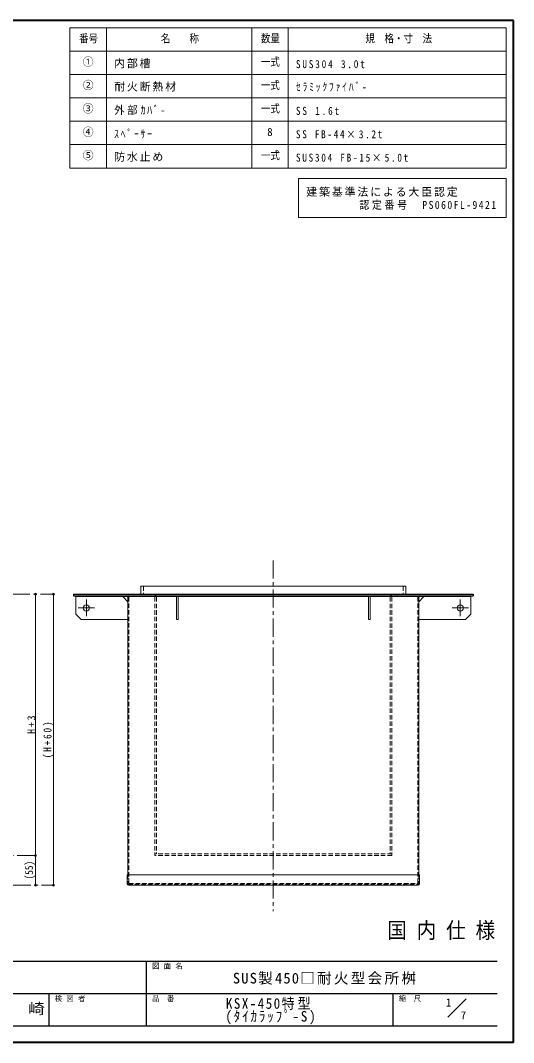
# Model space of a CAD drawing. Units: millimetres, scale not verified. Extents: x -1480 to 1355, y -979 to 988.
# Drawn here: x 406 to 1355, y -979 to 988 of the extents above; entities that cross this region are included whole.
import ezdxf
from ezdxf.enums import TextEntityAlignment as Align

# ---------------------------------------------------------------- set-up
doc = ezdxf.new("R2010")
doc.units = ezdxf.units.MM
doc.header["$LTSCALE"] = 7
doc.header["$PDMODE"] = 32
doc.header["$PDSIZE"] = 3.5
doc.linetypes.add('CHAIN1', pattern=[8, 5, -1, 1, -1])
doc.linetypes.add('DASHED1', pattern=[1.8, 1.2, -0.6])
doc.layers.add('0-0_ﾚｲﾔ1', color=4, linetype='Continuous', lineweight=9)
doc.layers.add('0-8_ﾚｲﾔ9', color=7, linetype='Continuous')
doc.styles.add('ＭＳ ゴシック', font='')
doc.styles.get('ＭＳ ゴシック').set_extended_font_data('MS Gothic')

msp = doc.modelspace()

# ---------------------------------------------------------------- linework, layer by layer
at = {"layer": '0-0_ﾚｲﾔ1', "color": 1, "lineweight": 40}
for p, q in [((1355.255, 987.955), (-1479.745, 987.955)), ((1355.255, -979.045), (1355.255, 987.955)), ((1355.255, -979.045), (-1479.745, -979.045))]:
    msp.add_line(p, q, dxfattribs=at)
at = {"layer": '0-0_ﾚｲﾔ1', "color": 3, "lineweight": 18}
for p, q in [((501.255, 703.955), (501.255, 973.955)), ((1341.255, 973.955), (501.255, 973.955)), ((571.255, 703.955), (571.255, 973.955)), ((851.255, 703.955), (851.255, 973.955)), ((921.255, 703.955), (921.255, 973.955)), ((1341.255, 703.955), (1341.255, 973.955)), ((1341.255, 928.955), (501.255, 928.955)), ((1341.255, 883.955), (501.255, 883.955)), ((1341.255, 838.955), (501.255, 838.955)), ((1341.255, 793.955), (501.255, 793.955)), ((1341.255, 748.955), (501.255, 748.955)), ((1341.255, 703.955), (501.255, 703.955)), ((941.255, 683.955), (941.255, 608.955)), ((1341.255, 683.955), (941.255, 683.955)), ((1341.255, 683.955), (1341.255, 608.955)), ((1341.255, 608.955), (941.255, 608.955))]:
    msp.add_line(p, q, dxfattribs=at)
at = {"layer": '0-0_ﾚｲﾔ1', "linetype": 'CHAIN1'}
for p, q in [((892.755, -51.045), (892.755, -726.045)), ((332.755, -116.045), (469.755, -116.045)), ((532.755, -158.645), (532.755, -126.645)), ((1252.755, -158.645), (1252.755, -126.645)), ((516.755, -142.645), (548.755, -142.645)), ((1268.755, -142.645), (1236.755, -142.645)), ((175.755, -619.045), (434.755, -619.045)), ((222.755, -676.045), (469.755, -676.045))]:
    msp.add_line(p, q, dxfattribs=at)
at = {"layer": '0-0_ﾚｲﾔ1'}
for p, q in [((434.755, -619.045), (434.755, -116.045)), ((469.755, -676.045), (469.755, -116.045)), ((512.755, -120.645), (512.755, -154.645)), ((612.755, -130.645), (602.755, -120.645)), ((1172.755, -130.645), (1182.755, -120.645)), ((1272.755, -120.645), (1272.755, -154.645)), ((512.755, -154.645), (522.755, -164.645)), ((1272.755, -154.645), (1262.755, -164.645)), ((522.755, -164.645), (612.755, -164.645)), ((1262.755, -164.645), (1172.755, -164.645)), ((434.755, -619.045), (434.755, -676.045))]:
    msp.add_line(p, q, dxfattribs=at)
at = {"layer": '0-0_ﾚｲﾔ1', "color": 5, "lineweight": 25}
for p, q in [((507.755, -116.045), (1277.755, -116.045)), ((507.755, -116.045), (507.755, -119.045)), ((1277.755, -116.045), (1277.755, -119.045)), ((507.755, -119.045), (1277.755, -119.045))]:
    msp.add_line(p, q, dxfattribs=at)
at = {"layer": '0-0_ﾚｲﾔ1', "color": 7, "lineweight": 18}
for p, q in [((1147.755, -101.045), (637.755, -101.045)), ((637.755, -101.045), (637.755, -116.045)), ((1147.755, -101.045), (1147.755, -116.045)), ((512.755, -119.045), (512.755, -120.645)), ((512.755, -120.645), (1272.755, -120.645)), ((612.755, -122.245), (612.755, -656.045)), ((706.155, -120.645), (706.155, -164.645)), ((709.355, -120.645), (709.355, -164.645)), ((1076.155, -120.645), (1076.155, -164.645)), ((1079.355, -120.645), (1079.355, -164.645)), ((1172.755, -122.245), (1172.755, -656.045)), ((1272.755, -119.045), (1272.755, -120.645)), ((706.155, -164.645), (709.355, -164.645)), ((1079.355, -164.645), (1076.155, -164.645)), ((1174.355, -656.045), (611.155, -656.045)), ((611.155, -673.445), (611.155, -656.045)), ((1174.355, -673.445), (1174.355, -656.045)), ((613.755, -676.045), (1171.755, -676.045)), ((1228.399, -930.401), (1263.755, -895.045))]:
    msp.add_line(p, q, dxfattribs=at)
at = {"layer": '0-0_ﾚｲﾔ1', "linetype": 'DASHED1'}
for p, q in [((642.755, -101.045), (642.755, -116.045)), ((1142.755, -101.045), (1142.755, -116.045)), ((614.355, -671.845), (614.355, -122.245)), ((664.755, -122.045), (664.755, -619.045)), ((667.755, -122.045), (667.755, -616.045)), ((1117.755, -122.045), (1117.755, -616.045)), ((1120.755, -122.045), (1120.755, -619.045)), ((1171.155, -671.845), (1171.155, -122.245)), ((1120.755, -616.045), (664.755, -616.045)), ((1120.755, -619.045), (664.755, -619.045)), ((612.755, -656.045), (612.755, -673.445)), ((1172.755, -656.045), (1172.755, -673.445)), ((613.755, -674.445), (1171.755, -674.445)), ((615.355, -672.845), (1170.155, -672.845)), ((632.755, -672.845), (632.755, -674.445)), ((1152.755, -672.845), (1152.755, -674.445))]:
    msp.add_line(p, q, dxfattribs=at)
at = {"layer": '0-0_ﾚｲﾔ1', "color": 6, "lineweight": 25}
for p, q in [((-1448.245, -822.545), (1323.755, -822.545)), ((648.755, -947.545), (648.755, -822.545)), ((1323.755, -885.045), (-101.245, -885.045)), ((461.255, -947.545), (461.255, -885.045)), ((1123.755, -947.545), (1123.755, -885.045)), ((1323.755, -947.545), (-1448.245, -947.545))]:
    msp.add_line(p, q, dxfattribs=at)
at = {"layer": '0-0_ﾚｲﾔ1'}
for centre in [(532.755, -142.645), (1252.755, -142.645)]:
    msp.add_circle(centre, 6, dxfattribs=at)
at = {"layer": '0-0_ﾚｲﾔ1', "linetype": 'DASHED1'}
for centre, radius, start, end in [((661.755, -122.045), 6, 0, 90), ((1123.755, -122.045), 6, 90, 180), ((611.155, -122.245), 3.2, 0, 90), ((661.755, -122.045), 3, 0, 90), ((1123.755, -122.045), 3, 90, 180), ((1174.355, -122.245), 3.2, 90, 180), ((615.355, -671.845), 2.6, 180, 270), ((613.755, -673.445), 1, 180, 270), ((615.355, -671.845), 1, 180, 270), ((1170.155, -671.845), 2.6, 270, 0), ((1170.155, -671.845), 1, 270, 0), ((1171.755, -673.445), 1, 270, 0)]:
    msp.add_arc(centre, radius, start, end, dxfattribs=at)
at = {"layer": '0-0_ﾚｲﾔ1', "color": 7, "lineweight": 18}
for centre, radius, start, end in [((611.155, -122.245), 1.6, 0, 90), ((1174.355, -122.245), 1.6, 90, 180), ((613.755, -673.445), 2.6, 180, 270), ((1171.755, -673.445), 2.6, 270, 0)]:
    msp.add_arc(centre, radius, start, end, dxfattribs=at)
at = {"layer": '0-0_ﾚｲﾔ1'}
for p in [(434.755, -116.045), (469.755, -116.045), (434.755, -619.045), (434.755, -676.045), (469.755, -676.045)]:
    msp.add_point(p, dxfattribs=at)

# ---------------------------------------------------------------- texts
at = {"layer": '0-0_ﾚｲﾔ1', "color": 7, "style": 'ＭＳ ゴシック'}
for s, height, width, p in [('番号', 15.4, 0.85, (518.755, 940.955)), ('名\u3000\u3000称', 15.4, 0.85, (676.255, 940.955)), ('数量', 15.4, 0.85, (868.755, 940.955)), ('規\u3000格・寸\u3000法', 15.4, 0.85, (1070.005, 940.955)), ('一式', 15.4, 0.85, (868.755, 895.955)), ('一式', 15.4, 0.85, (868.755, 850.955)), ('一式', 15.4, 0.85, (868.755, 805.955)), ('一式', 15.4, 0.85, (868.755, 715.955)), ('国 内 仕 様', 30.79, 0.9, (1112.005, -787.545)), ('千\u3000崎', 20.53, 1.15, (356.255, -930.295))]:
    msp.add_text(s, height=height, dxfattribs=dict(at, width=width)).set_placement(p, align=Align.BOTTOM_LEFT)
for s, height, p in [('①', 15.4, (525.755, 895.955)), ('②', 15.4, (525.755, 850.955)), ('③', 15.4, (525.755, 805.955)), ('④', 15.4, (525.755, 760.955)), ('8', 15.4, (881.005, 760.955)), ('⑤', 15.4, (525.755, 715.955)), ('図 面 名', 10.26, (659.255, -840.045)), ('検 図 者', 10.26, (471.755, -902.545)), ('品\u3000番', 10.26, (659.255, -902.545)), ('縮\u3000尺', 10.26, (1134.255, -902.545)), ('1', 15.4, (1224.844, -914.312)), ('7', 15.4, (1253.348, -939.078))]:
    msp.add_text(s, height=height, dxfattribs=at).set_placement(p, align=Align.BOTTOM_LEFT)
at = {"layer": '0-0_ﾚｲﾔ1', "color": 7, "style": 'ＭＳ ゴシック', "width": 0.85}
msp.add_text('(55)', height=15.4, rotation=90, dxfattribs=at).set_placement((434.755, -665.045), align=Align.BOTTOM_LEFT)
at = {"layer": '0-0_ﾚｲﾔ1', "color": 7, "attachment_point": 7, "style": 'ＭＳ ゴシック'}
for s, insert, char_height in [('\\T1.39;\\W0.85;SUS304\\~3.0t', (936.255, 895.955), 15.4), ('\\T1.37;\\W0.85;SUS304\\~FB-15×5.0t', (936.255, 715.955), 15.4), ('\\T1.17;建築基準法による大臣認定', (956.255, 648.455), 15.4), ('\\T1.28;\\W0.9;認定番号\u3000PS060FL-9421', (1058.505, 623.455), 15.4), ('\\T1.16;SUS製450□耐火型会所桝', (814.755, -867.795), 20.53), ('\\T1.22;\\W0.9;KSX-450特型', (801.38, -916.295), 20.53), ('\\T1.28;\\W0.9;(ﾀｲｶﾗｯﾌﾟ-S)', (800.505, -944.295), 20.53)]:
    msp.add_mtext(s, dxfattribs=dict(at, insert=insert, char_height=char_height))
at = {"layer": '0-0_ﾚｲﾔ1', "color": 7, "char_height": 15.4, "attachment_point": 7, "rotation": 90, "style": 'ＭＳ ゴシック'}
for s, insert in [('\\T1.38;\\W0.9;H+3', (434.755, -385.045)), ('\\T1.39;\\W0.85;(H+60)', (469.755, -431.92))]:
    msp.add_mtext(s, dxfattribs=dict(at, insert=insert))
at = {"layer": '0-8_ﾚｲﾔ9', "char_height": 15.4, "attachment_point": 7, "style": 'ＭＳ ゴシック'}
for s, insert in [('\\T1.17;内部槽', (586.255, 895.955)), ('\\T1.17;耐火断熱材', (586.255, 850.955)), ('\\T1.39;\\W0.85;ｾﾗﾐｯｸﾌｧｲﾊﾞ-', (936.255, 850.955)), ('\\T1.27;\\W0.95;外部ｶﾊﾞ-', (586.255, 805.955)), ('\\T1.39;\\W0.85;SS\\~1.6t', (936.255, 805.955)), ('\\T1.39;\\W0.85;ｽﾍﾟｰｻｰ', (586.255, 760.955)), ('\\T1.36;\\W0.85;SS\\~FB-44×3.2t', (936.255, 760.955)), ('\\T1.17;防水止め', (586.255, 715.955))]:
    msp.add_mtext(s, dxfattribs=dict(at, insert=insert))

doc.saveas('drawing.dxf')
